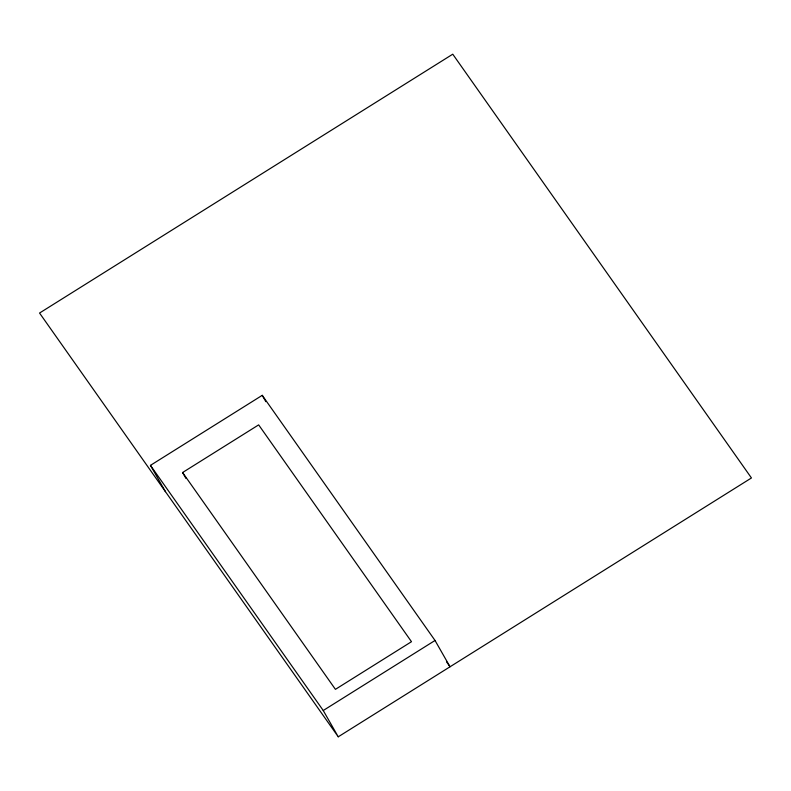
<?xml version="1.0" encoding="UTF-8"?>
<svg xmlns="http://www.w3.org/2000/svg" width="791" height="791" viewBox="0 0 791 791"><rect width="100%" height="100%" fill="white"/><g stroke="black" fill="none" stroke-linecap="round" stroke-linejoin="round"><path stroke-width="1.19" d="M165.457 491.666L150.458 465.365L262.246 395.332L435.03 640.473L450.03 666.773L446.48 661.731M182.592 472.524L258.657 424.876L411.488 641.699L335.424 689.347L182.592 472.524L185.994 478.476M150.458 465.365L323.242 710.506L435.03 640.473M338.241 736.807L751.45 477.962L452.759 54.193L39.55 313.038L338.241 736.807L323.242 710.506M262.246 395.332L265.845 401.65"/></g></svg>
